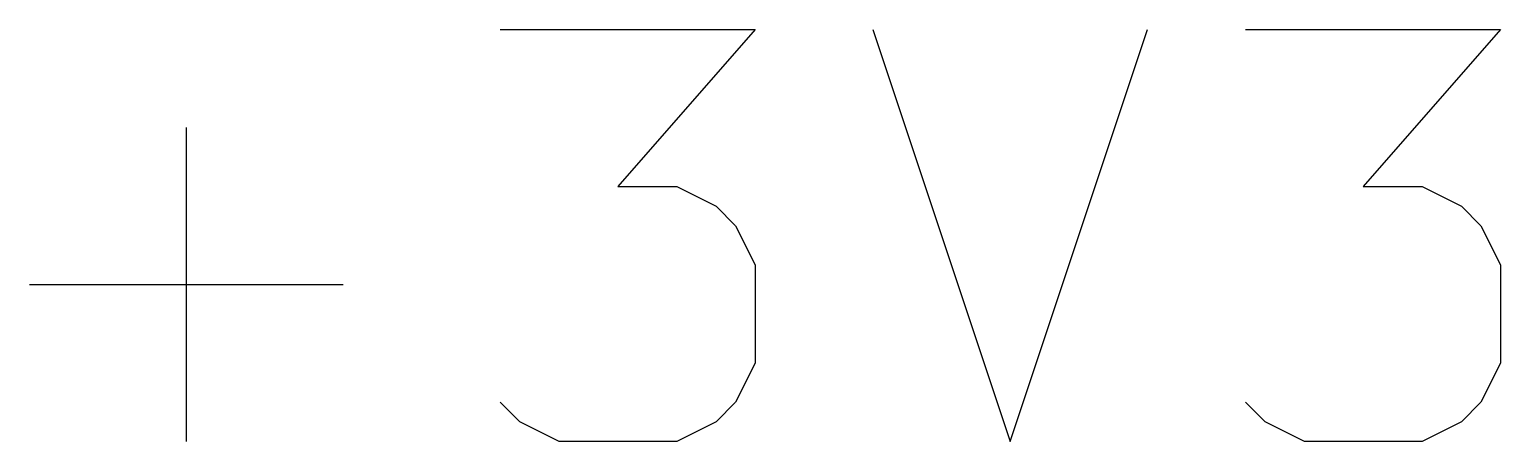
# Model space of a CAD drawing. Extents: x 0.4 to 16.1, y -11.3 to -0.4.
# Drawn here: x 3.8769 to 4.0555, y -7.1023 to -7.0523 of the extents above; entities that cross this region are included whole.
import ezdxf

# ---------------------------------------------------------------- set-up
doc = ezdxf.new("R2010")
doc.units = 0
doc.header["$MEASUREMENT"] = 0
doc.layers.add('CYAN2', color=4, linetype='CONTINUOUS')

msp = doc.modelspace()

# ---------------------------------------------------------------- linework, layer by layer
at = {"layer": 'CYAN2', "linetype": 'CONTINUOUS'}
for p, q in [((3.93405, -7.0523), (3.965, -7.0523)), ((3.965, -7.0523), (3.94833, -7.07135)), ((3.97928, -7.0523), (3.99595, -7.1023)), ((3.99595, -7.1023), (4.01262, -7.0523)), ((4.02452, -7.0523), (4.05547, -7.0523)), ((4.05547, -7.0523), (4.03881, -7.07135)), ((3.89595, -7.1023), (3.89595, -7.06421)), ((3.94833, -7.07135), (3.95547, -7.07135)), ((3.95547, -7.07135), (3.96024, -7.07373)), ((4.03881, -7.07135), (4.04595, -7.07135)), ((4.04595, -7.07135), (4.05071, -7.07373)), ((3.96024, -7.07373), (3.96262, -7.07611)), ((4.05071, -7.07373), (4.05309, -7.07611)), ((3.96262, -7.07611), (3.965, -7.08087)), ((4.05309, -7.07611), (4.05547, -7.08087)), ((3.965, -7.08087), (3.965, -7.09278)), ((4.05547, -7.08087), (4.05547, -7.09278)), ((3.8769, -7.08326), (3.915, -7.08326)), ((3.965, -7.09278), (3.96262, -7.09754)), ((4.05547, -7.09278), (4.05309, -7.09754)), ((3.93643, -7.09992), (3.93405, -7.09754)), ((3.96262, -7.09754), (3.96024, -7.09992)), ((4.0269, -7.09992), (4.02452, -7.09754)), ((4.05309, -7.09754), (4.05071, -7.09992)), ((3.94119, -7.1023), (3.93643, -7.09992)), ((3.96024, -7.09992), (3.95547, -7.1023)), ((4.03167, -7.1023), (4.0269, -7.09992)), ((4.05071, -7.09992), (4.04595, -7.1023)), ((3.95547, -7.1023), (3.94119, -7.1023)), ((4.04595, -7.1023), (4.03167, -7.1023))]:
    msp.add_line(p, q, dxfattribs=at)

doc.saveas('drawing.dxf')
